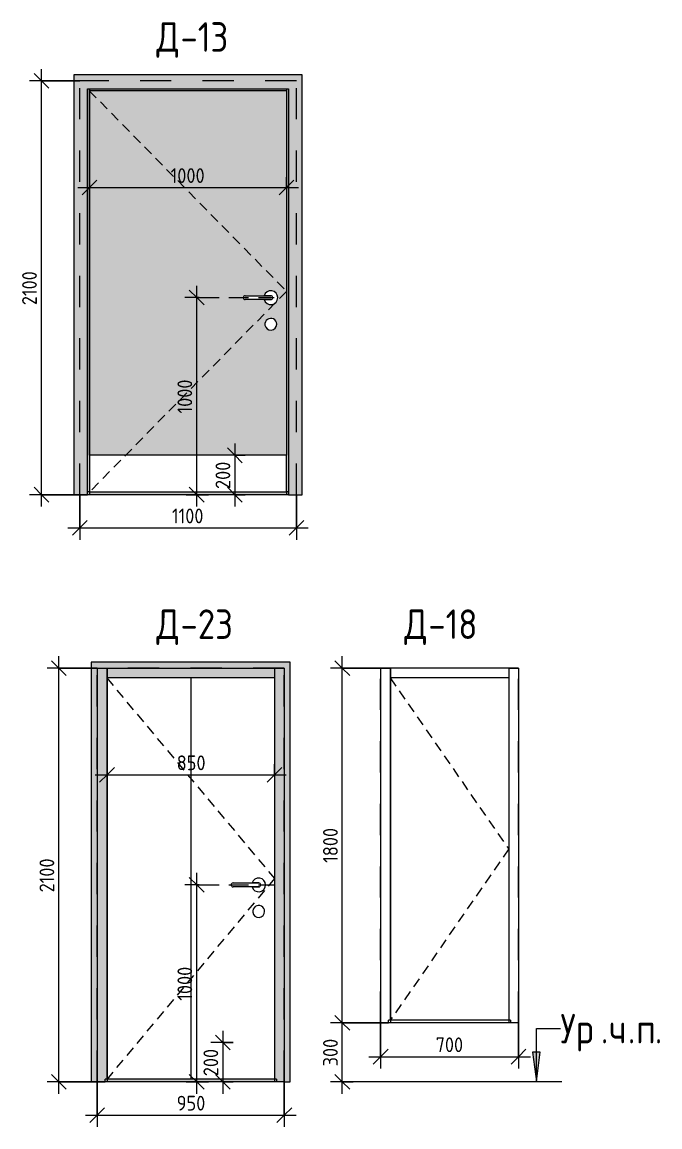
# Model space of a CAD drawing. Header units: millimetres. Extents: x -12093 to 14377, y -395 to 12857.
# Drawn here: x -5619 to -2381, y 7250 to 12857 of the extents above; entities that cross this region are included whole.
import ezdxf

# ---------------------------------------------------------------- set-up
doc = ezdxf.new("R2010")
doc.units = ezdxf.units.MM
for name, pattern in [('200_ШТРИХ__ш1_п0_6_', [80, 50, -30]), ('ADSK_Штрих_ш2 п1', [150, 100, -50]), ('Штрих', [317.5, 158.75, -158.75])]:
    doc.linetypes.add(name, pattern=pattern)
for name, color, linetype, lineweight in [('A-ANNO-DIMS', 7, 'Continuous', 9), ('A-ANNO-DIMS-50', 7, 'Continuous', 9), ('A-DETL', 7, 'Continuous', 9), ('A-DETL-1', 7, 'ADSK_Штрих_ш2 п1', 9), ('A-DOOR', 7, 'Штрих', 9), ('A-DOOR-1', 7, 'Continuous', 9), ('A-DOOR-2', 7, '200_ШТРИХ__ш1_п0_6_', 9), ('A-DOOR-FRAM', 7, 'Continuous', 9), ('G-ANNO-TEXT', 7, 'Continuous', 9)]:
    doc.layers.add(name, color=color, linetype=linetype, lineweight=lineweight)
doc.styles.add('GOST Common', font='GOST_Common.ttf', dxfattribs={"width": 0.9, "height": 150})
doc.styles.add('ISOCPEUR', font='isocpeur.ttf', dxfattribs={"width": 0.9, "height": 75})
doc.dimstyles.new('ISO-1_5', dxfattribs={"dimscale": 304.8, "dimtxt": 74.698588, "dimasz": 0.246063, "dimexe": 0.19685, "dimexo": 0, "dimgap": 0, "dimtad": 1, "dimdec": 0, "dimrnd": 10, "dimzin": 0, "dimdsep": 46, "dimtxsty": 'ISOCPEUR', "dimblk1": 'OBLIQUE', "dimblk2": 'OBLIQUE', "dimsah": 1, "dimcen": 0.09, "dimdle": 0.19685, "dimazin": 0, "dimtfac": 1, "dimtdec": 4, "dimtix": 1, "dimtmove": 0, "dimatfit": 3, "dimfxl": 1, "dimtvp": 1, "dimtolj": 1, "dimtzin": 0, "dimarcsym": 2})

# ---------------------------------------------------------------- blocks, each defined once
blk = doc.blocks.new('Family - ___-32257025-_Двери_ 1 этаж 1-12')
at = {"layer": 'A-DOOR-1'}
h = blk.add_hatch(dxfattribs=at)
h.set_pattern_fill('FP_1', color=256, style=0, pattern_type=2)
h.set_pattern_definition([(90, (-4762.9, 7492.8), (1195, -7e-14), []), (0, (-4763, 7492.8), (0, -3200), [])])
h.paths.add_polyline_path([(-4337.9, 7492.8), (-4337.9, 9528.8), (-5187.9, 9528.8), (-5187.9, 7492.8)])
h.paths.add_polyline_path([(-4415.8, 8313.9), (-4423.3, 8314.3), (-4430.4, 8316.5), (-4437.3, 8321), (-4442, 8325.8), (-4446, 8333.5), (-4447.6, 8339.5), (-4447.6, 8347.6), (-4446, 8354.4), (-4442, 8361.6), (-4437.3, 8366.7), (-4431, 8370.8), (-4423.8, 8373.2), (-4416.3, 8373.8), (-4408.9, 8372.4), (-4402, 8369.2), (-4396.1, 8364.4), (-4391.7, 8358.3), (-4388.9, 8351.3), (-4388.1, 8342.7), (-4388.9, 8336.3), (-4391.6, 8329.4), (-4396, 8323.4), (-4401.7, 8318.6), (-4408.5, 8315.3), (-4413.8, 8314.3)])
h.paths.add_polyline_path([(-4417.4, 8443.8), (-4426.4, 8444.8), (-4434.8, 8448.1), (-4442.1, 8453.5), (-4447.8, 8460.5), (-4451.5, 8468.8), (-4550.5, 8469.1), (-4552.9, 8470.1), (-4555, 8471.7), (-4556.6, 8473.8), (-4557.6, 8476.2), (-4557.9, 8478.8), (-4557.6, 8481.4), (-4556.6, 8483.8), (-4555, 8485.9), (-4552.9, 8487.5), (-4550.5, 8488.5), (-4547.9, 8488.8), (-4451.5, 8488.8), (-4447.8, 8497.1), (-4442.1, 8504.1), (-4434.8, 8509.5), (-4426.4, 8512.8), (-4415.3, 8513.5), (-4408.4, 8512.5), (-4399.3, 8508.3), (-4393, 8503.4), (-4387.5, 8496.1), (-4384.1, 8487.8), (-4382.9, 8478.8), (-4384.1, 8469.8), (-4387.5, 8461.5), (-4393, 8454.2), (-4401.4, 8448.1), (-4410.3, 8444.8), (-4415.3, 8444.1)])
at = {"layer": 'A-DOOR-FRAM'}
for points in [[(-5237.9, 7478.8), (-5237.9, 9578.8), (-4287.9, 9578.8), (-4287.9, 7478.8), (-4257.9, 7478.8), (-4257.9, 9608.8), (-5267.9, 9608.8), (-5267.9, 7478.8)], [(-5237.9, 7478.8), (-5187.9, 7478.8), (-5187.9, 9578.8), (-5237.9, 9578.8), (-5237.9, 7492.8)], [(-4337.9, 9528.8), (-4337.9, 9578.8), (-5187.9, 9578.8), (-5187.9, 9528.8)], [(-4287.9, 7478.8), (-4287.9, 9578.8), (-4337.9, 9578.8), (-4337.9, 7478.8)], [(-5187.9, 7478.8), (-4337.9, 7478.8), (-4337.9, 7492.8), (-5187.9, 7492.8)]]:
    blk.add_hatch(color=256, dxfattribs=at).paths.add_polyline_path(points)
at = {"layer": 'A-DOOR'}
for p, q in [((-4287.9, 9578.8), (-5237.9, 9578.8)), ((-5237.9, 7478.8), (-5237.9, 9578.8)), ((-4287.9, 9578.8), (-5237.9, 9578.8)), ((-5237.9, 7478.8), (-5237.9, 9578.8)), ((-4287.9, 7478.8), (-4287.9, 9578.8)), ((-4287.9, 7478.8), (-4287.9, 9578.8))]:
    blk.add_line(p, q, dxfattribs=at)
at = {"layer": 'A-DOOR-1'}
for p, q in [((-4337.9, 9528.8), (-5187.9, 9528.8)), ((-5187.9, 7492.8), (-5187.9, 9528.8)), ((-4337.9, 9528.8), (-4337.9, 7492.8)), ((-4547.9, 8488.8), (-4417.9, 8488.8)), ((-4417.9, 8468.8), (-4547.9, 8468.8)), ((-4417.9, 8488.8), (-4451.5, 8488.8)), ((-4451.5, 8468.8), (-4417.9, 8468.8)), ((-4337.9, 7492.8), (-5187.9, 7492.8))]:
    blk.add_line(p, q, dxfattribs=at)
for centre, radius, start, end in [((-4547.9, 8478.8), 10, 90, 270), ((-4417.9, 8478.8), 35, 0, 163.3985), ((-4417.9, 8478.8), 35, 196.6015, 0), ((-4417.9, 8478.8), 10, 270, 90), ((-4417.9, 8478.8), 10, 270, 90), ((-4417.9, 8343.8), 30, 0, 188.1699), ((-4417.9, 8343.8), 30, 188.1699, 0)]:
    blk.add_arc(centre, radius, start, end, dxfattribs=at)
at = {"layer": 'A-DOOR-2'}
for p, q in [((-5189.3, 9528.8), (-4337.9, 8510.8)), ((-4337.9, 8510.8), (-5187.9, 7492.8))]:
    blk.add_line(p, q, dxfattribs=at)
at = {"layer": 'A-DOOR-FRAM'}
for p, q in [((-4257.9, 9608.8), (-5267.9, 9608.8)), ((-5267.9, 9608.8), (-5267.9, 7478.8)), ((-4257.9, 7478.8), (-4257.9, 9608.8)), ((-5237.9, 9578.8), (-5187.9, 9578.8)), ((-5237.9, 9578.8), (-5237.9, 7478.8)), ((-5187.9, 9528.8), (-5187.9, 9578.8)), ((-5187.9, 9578.8), (-4337.9, 9578.8)), ((-5187.9, 9578.8), (-5187.9, 7478.8)), ((-4337.9, 9578.8), (-4337.9, 9528.8)), ((-4337.9, 9578.8), (-4287.9, 9578.8)), ((-4337.9, 9578.8), (-4337.9, 7478.8)), ((-4287.9, 9578.8), (-4287.9, 7478.8)), ((-4337.9, 9528.8), (-5187.9, 9528.8)), ((-5267.9, 7478.8), (-5237.9, 7478.8)), ((-5187.9, 7478.8), (-5237.9, 7478.8)), ((-5197.9, 7478.8), (-5197.9, 7492.8)), ((-4327.9, 7492.8), (-5197.9, 7492.8)), ((-4327.9, 7478.8), (-5197.9, 7478.8)), ((-4287.9, 7478.8), (-4337.9, 7478.8)), ((-4327.9, 7492.8), (-4327.9, 7478.8)), ((-4287.9, 7478.8), (-4257.9, 7478.8))]:
    blk.add_line(p, q, dxfattribs=at)
blk = doc.blocks.new('Family - ___-32257072-_Двери_ 1 этаж 1-12')
at = {"layer": 'A-DOOR'}
for p, q in [((-3098.7, 9578.8), (-3798.7, 9578.8)), ((-3798.7, 7778.8), (-3798.7, 9578.8)), ((-3098.7, 9578.8), (-3798.7, 9578.8)), ((-3798.7, 7778.8), (-3798.7, 9578.8)), ((-3098.7, 7778.8), (-3098.7, 9578.8)), ((-3098.7, 7778.8), (-3098.7, 9578.8))]:
    blk.add_line(p, q, dxfattribs=at)
at = {"layer": 'A-DOOR-1'}
for p, q in [((-3148.7, 9528.8), (-3748.7, 9528.8)), ((-3748.7, 7792.8), (-3748.7, 9528.8)), ((-3148.7, 9528.8), (-3148.7, 7792.8)), ((-3148.7, 7792.8), (-3748.7, 7792.8))]:
    blk.add_line(p, q, dxfattribs=at)
at = {"layer": 'A-DOOR-2'}
for p, q in [((-3750.1, 9528.8), (-3148.7, 8660.8)), ((-3148.7, 8660.8), (-3748.7, 7792.8))]:
    blk.add_line(p, q, dxfattribs=at)
at = {"layer": 'A-DOOR-FRAM'}
for p, q in [((-3798.7, 9578.8), (-3748.7, 9578.8)), ((-3798.7, 9578.8), (-3798.7, 7778.8)), ((-3748.7, 9528.8), (-3748.7, 9578.8)), ((-3148.7, 9578.8), (-3748.7, 9578.8)), ((-3748.7, 9578.8), (-3748.7, 7778.8)), ((-3148.7, 9578.8), (-3148.7, 9528.8)), ((-3148.7, 9578.8), (-3098.7, 9578.8)), ((-3148.7, 9578.8), (-3148.7, 7778.8)), ((-3098.7, 9578.8), (-3098.7, 7778.8)), ((-3148.7, 9528.8), (-3748.7, 9528.8)), ((-3748.7, 7778.8), (-3798.7, 7778.8)), ((-3758.7, 7778.8), (-3758.7, 7792.8)), ((-3138.7, 7792.8), (-3758.7, 7792.8)), ((-3138.7, 7778.8), (-3758.7, 7778.8)), ((-3098.7, 7778.8), (-3148.7, 7778.8)), ((-3138.7, 7792.8), (-3138.7, 7778.8))]:
    blk.add_line(p, q, dxfattribs=at)
blk = doc.blocks.new('Family - ___-33394753-_Двери_ 1 этаж 1-12')
at = {"layer": 'A-DOOR-1'}
h = blk.add_hatch(color=256, dxfattribs=at)
h.paths.add_polyline_path([(-5211.6, 10658.8), (-4276.4, 10658.8), (-4276.4, 12508.8), (-5276.4, 12508.8), (-5276.4, 10658.8)])
h.paths.add_polyline_path([(-4354.3, 11293.9), (-4361.8, 11294.3), (-4368.9, 11296.5), (-4375.8, 11301), (-4380.5, 11305.8), (-4384.5, 11313.5), (-4386.1, 11319.5), (-4386.1, 11327.6), (-4384.5, 11334.4), (-4380.5, 11341.6), (-4375.8, 11346.7), (-4369.5, 11350.8), (-4362.3, 11353.2), (-4354.8, 11353.8), (-4347.4, 11352.4), (-4340.5, 11349.2), (-4334.6, 11344.4), (-4330.2, 11338.3), (-4327.4, 11331.3), (-4326.4, 11323.8), (-4327.4, 11316.3), (-4330.1, 11309.4), (-4334.5, 11303.4), (-4340.2, 11298.6), (-4347, 11295.3), (-4352.3, 11294.3)])
h.paths.add_polyline_path([(-4355.9, 11423.8), (-4364.9, 11424.8), (-4373.3, 11428.1), (-4380.6, 11433.5), (-4386.3, 11440.5), (-4390, 11448.8), (-4489, 11449.1), (-4491.4, 11450.1), (-4493.5, 11451.7), (-4495.1, 11453.8), (-4496.1, 11456.2), (-4496.4, 11458.8), (-4496.1, 11461.4), (-4495.1, 11463.8), (-4493.5, 11465.9), (-4491.4, 11467.5), (-4489, 11468.5), (-4486.4, 11468.8), (-4390, 11468.8), (-4386.3, 11477.1), (-4380.6, 11484.1), (-4373.3, 11489.5), (-4364.9, 11492.8), (-4353.8, 11493.5), (-4346.9, 11492.5), (-4338.6, 11488.9), (-4331.5, 11483.4), (-4325.4, 11474.6), (-4322.6, 11467.8), (-4321.4, 11458.8), (-4322.6, 11449.8), (-4326.8, 11440.4), (-4332.5, 11433.5), (-4338.6, 11428.7), (-4346.9, 11425.1), (-4353.8, 11424.1)])
at = {"layer": 'A-DOOR-FRAM'}
for points in [[(-4196.4, 10458.8), (-4196.4, 12588.8), (-5356.4, 12588.8), (-5356.4, 10458.8), (-5286.4, 10458.8), (-5286.4, 12518.8), (-4266.4, 12518.8), (-4266.4, 10458.8)], [(-5286.4, 10458.8), (-5276.4, 10458.8), (-5276.4, 12518.8), (-5286.4, 12518.8), (-5286.4, 10472.8)], [(-5211.6, 12508.8), (-4276.4, 12508.8), (-4276.4, 12518.8), (-5276.4, 12518.8), (-5276.4, 12508.8)], [(-4276.4, 10458.8), (-4266.4, 10458.8), (-4266.4, 12518.8), (-4276.4, 12518.8), (-4276.4, 10472.8)], [(-5211.6, 10458.8), (-4276.4, 10458.8), (-4276.4, 10472.8), (-5276.4, 10472.8), (-5276.4, 10458.8)]]:
    blk.add_hatch(color=256, dxfattribs=at).paths.add_polyline_path(points)
at = {"layer": 'A-DOOR'}
for p, q in [((-4226.4, 12558.8), (-5326.4, 12558.8)), ((-5326.4, 10458.8), (-5326.4, 12558.8)), ((-4226.4, 12558.8), (-5326.4, 12558.8)), ((-5326.4, 10458.8), (-5326.4, 12558.8)), ((-4226.4, 10458.8), (-4226.4, 12558.8)), ((-4226.4, 10458.8), (-4226.4, 12558.8))]:
    blk.add_line(p, q, dxfattribs=at)
at = {"layer": 'A-DOOR-1'}
for p, q in [((-4276.4, 12508.8), (-5276.4, 12508.8)), ((-5276.4, 10658.8), (-5276.4, 12508.8)), ((-4276.4, 12508.8), (-4276.4, 10658.8)), ((-4486.4, 11468.8), (-4356.4, 11468.8)), ((-4356.4, 11448.8), (-4486.4, 11448.8)), ((-4356.4, 11468.8), (-4390, 11468.8)), ((-4390, 11448.8), (-4356.4, 11448.8)), ((-4276.4, 10658.8), (-5276.4, 10658.8)), ((-5276.4, 10658.8), (-5276.4, 10472.8)), ((-4276.4, 10472.8), (-4276.4, 10658.8)), ((-5276.4, 10472.8), (-4276.4, 10472.8))]:
    blk.add_line(p, q, dxfattribs=at)
for centre, radius, start, end in [((-4356.4, 11458.8), 35, 0, 163.3985), ((-4486.4, 11458.8), 10, 90, 270), ((-4356.4, 11458.8), 35, 196.6015, 0), ((-4356.4, 11458.8), 10, 270, 90), ((-4356.4, 11458.8), 10, 270, 90), ((-4356.4, 11323.8), 30, 0, 188.1699), ((-4356.4, 11323.8), 30, 188.1699, 0)]:
    blk.add_arc(centre, radius, start, end, dxfattribs=at)
at = {"layer": 'A-DOOR-2'}
for p, q in [((-5277.8, 12508.8), (-4276.4, 11490.8)), ((-4276.4, 11490.8), (-4329.8, 11436.4)), ((-4333.6, 11432.6), (-5276.4, 10472.8))]:
    blk.add_line(p, q, dxfattribs=at)
at = {"layer": 'A-DOOR-FRAM'}
for p, q in [((-4196.4, 12588.8), (-5356.4, 12588.8)), ((-5356.4, 12588.8), (-5356.4, 10458.8)), ((-4196.4, 10458.8), (-4196.4, 12588.8)), ((-5286.4, 10458.8), (-5286.4, 12518.8)), ((-5286.4, 12518.8), (-4266.4, 12518.8)), ((-5276.4, 12508.8), (-5276.4, 12518.8)), ((-5276.4, 12518.8), (-5276.4, 10658.8)), ((-4276.4, 12508.8), (-5276.4, 12508.8)), ((-4276.4, 12518.8), (-4276.4, 12508.8)), ((-4276.4, 12518.8), (-4276.4, 10658.8)), ((-4266.4, 12518.8), (-4266.4, 10458.8)), ((-5356.4, 10458.8), (-5286.4, 10458.8)), ((-5276.4, 10472.8), (-5286.4, 10472.8)), ((-5276.4, 10458.8), (-5286.4, 10458.8)), ((-4266.4, 10458.8), (-5286.4, 10458.8)), ((-5276.4, 10472.8), (-5276.4, 10458.8)), ((-4276.4, 10472.8), (-4276.4, 10458.8)), ((-4266.4, 10472.8), (-4276.4, 10472.8)), ((-4266.4, 10458.8), (-4276.4, 10458.8)), ((-4266.4, 10458.8), (-4196.4, 10458.8))]:
    blk.add_line(p, q, dxfattribs=at)
blk = doc.blocks.new('DIMBLOCK1-_Двери_ 1 этаж 1-12')
at = {"layer": 'A-ANNO-DIMS-50'}
for p, q in [((-5237.9, 7478.8), (-5237.9, 7250.5)), ((-5237.9, 7310.5), (-5237.9, 7478.8)), ((-4287.9, 7478.8), (-4287.9, 7250.5)), ((-4287.9, 7310.5), (-4287.9, 7478.8)), ((-5297.9, 7310.5), (-4227.9, 7310.5))]:
    blk.add_line(p, q, dxfattribs=at)
at = {"layer": 'A-ANNO-DIMS-50', "lineweight": 20}
for p, q in [((-5237.9, 7310.5), (-5200.4, 7348)), ((-4287.9, 7310.5), (-4250.4, 7348)), ((-5237.9, 7310.5), (-5275.4, 7273)), ((-4287.9, 7310.5), (-4325.4, 7273))]:
    blk.add_line(p, q, dxfattribs=at)
at = {"layer": 'A-ANNO-DIMS-50', "color": 0, "insert": (-4834, 7408.4), "char_height": 75, "width": 170.658, "attachment_point": 1, "line_spacing_factor": 1.149209, "style": 'ISOCPEUR'}
blk.add_mtext('950', dxfattribs=at)
blk = doc.blocks.new('_Oblique')
at = {"color": 0, "linetype": 'ByBlock', "lineweight": -2}
blk.add_line((-0.5, -0.5), (0.5, 0.5), dxfattribs=at)
blk = doc.blocks.new('DIMBLOCK2-_Двери_ 1 этаж 1-12')
at = {"layer": 'A-ANNO-DIMS-50', "lineweight": 20}
for p, q in [((-5432.5, 9578.8), (-5470, 9616.3)), ((-5432.5, 9578.8), (-5395, 9541.3)), ((-5432.5, 7478.8), (-5470, 7516.3)), ((-5432.5, 7478.8), (-5395, 7441.3))]:
    blk.add_line(p, q, dxfattribs=at)
at = {"layer": 'A-ANNO-DIMS-50'}
for p, q in [((-5432.5, 7418.8), (-5432.5, 9638.8)), ((-5237.9, 9578.8), (-5492.5, 9578.8)), ((-5432.5, 9578.8), (-5237.9, 9578.8)), ((-5197.9, 7478.8), (-5492.5, 7478.8)), ((-5432.5, 7478.8), (-5197.9, 7478.8))]:
    blk.add_line(p, q, dxfattribs=at)
at = {"layer": 'A-ANNO-DIMS-50', "color": 0, "insert": (-5530.5, 8440.5), "char_height": 75, "width": 212.029, "attachment_point": 1, "rotation": 90, "line_spacing_factor": 1.149209, "style": 'ISOCPEUR'}
blk.add_mtext('2100', dxfattribs=at)
blk = doc.blocks.new('DIMBLOCK3-_Двери_ 1 этаж 1-12')
at = {"layer": 'A-ANNO-DIMS-50'}
for p, q in [((-4600.3, 7738.8), (-4600.3, 7418.8)), ((-4547.2, 7678.8), (-4660.3, 7678.8)), ((-4600.3, 7678.8), (-4547.2, 7678.8)), ((-4547.2, 7478.8), (-4660.3, 7478.8)), ((-4600.3, 7478.8), (-4547.2, 7478.8))]:
    blk.add_line(p, q, dxfattribs=at)
at = {"layer": 'A-ANNO-DIMS-50', "lineweight": 20}
for p, q in [((-4600.3, 7678.8), (-4637.8, 7716.3)), ((-4600.3, 7678.8), (-4562.8, 7641.3)), ((-4600.3, 7478.8), (-4637.8, 7516.3)), ((-4600.3, 7478.8), (-4562.8, 7441.3))]:
    blk.add_line(p, q, dxfattribs=at)
at = {"layer": 'A-ANNO-DIMS-50', "color": 0, "insert": (-4698.3, 7507.7), "char_height": 75, "width": 170.658, "attachment_point": 1, "rotation": 90, "line_spacing_factor": 1.149209, "style": 'ISOCPEUR'}
blk.add_mtext('200', dxfattribs=at)
blk = doc.blocks.new('DIMBLOCK26-_Двери_ 1 этаж 1-12')
at = {"layer": 'A-ANNO-DIMS-50'}
for p, q in [((-3798.7, 7778.8), (-3798.7, 7546.8)), ((-3798.7, 7606.8), (-3798.7, 7778.8)), ((-3098.7, 7778.8), (-3098.7, 7546.8)), ((-3098.7, 7606.8), (-3098.7, 7778.8)), ((-3858.7, 7606.8), (-3038.7, 7606.8))]:
    blk.add_line(p, q, dxfattribs=at)
at = {"layer": 'A-ANNO-DIMS-50', "lineweight": 20}
for p, q in [((-3798.7, 7606.8), (-3761.2, 7644.3)), ((-3098.7, 7606.8), (-3061.2, 7644.3)), ((-3798.7, 7606.8), (-3836.2, 7569.3)), ((-3098.7, 7606.8), (-3136.2, 7569.3))]:
    blk.add_line(p, q, dxfattribs=at)
at = {"layer": 'A-ANNO-DIMS-50', "color": 0, "insert": (-3519.8, 7704.8), "char_height": 75, "width": 170.658, "attachment_point": 1, "line_spacing_factor": 1.149209, "style": 'ISOCPEUR'}
blk.add_mtext('700', dxfattribs=at)
blk = doc.blocks.new('DIMBLOCK27-_Двери_ 1 этаж 1-12')
at = {"layer": 'A-ANNO-DIMS-50', "lineweight": 20}
for p, q in [((-3993.2, 7778.8), (-4030.7, 7816.3)), ((-3993.2, 7778.8), (-3955.7, 7741.3)), ((-3993.2, 7478.8), (-4030.7, 7516.3)), ((-3993.2, 7478.8), (-3955.7, 7441.3))]:
    blk.add_line(p, q, dxfattribs=at)
at = {"layer": 'A-ANNO-DIMS-50'}
for p, q in [((-3758.7, 7778.8), (-4053.2, 7778.8)), ((-3993.2, 7418.8), (-3993.2, 7778.8)), ((-3993.2, 7778.8), (-3758.7, 7778.8)), ((-3938.1, 7478.8), (-4053.2, 7478.8)), ((-3993.2, 7478.8), (-3938.1, 7478.8))]:
    blk.add_line(p, q, dxfattribs=at)
at = {"layer": 'A-ANNO-DIMS-50', "color": 0, "insert": (-4091.2, 7557.7), "char_height": 75, "width": 170.658, "attachment_point": 1, "rotation": 90, "line_spacing_factor": 1.149209, "style": 'ISOCPEUR'}
blk.add_mtext('300', dxfattribs=at)
blk = doc.blocks.new('DIMBLOCK28-_Двери_ 1 этаж 1-12')
at = {"layer": 'A-ANNO-DIMS-50', "lineweight": 20}
for p, q in [((-3993.2, 9578.8), (-4030.7, 9616.3)), ((-3993.2, 9578.8), (-3955.7, 9541.3)), ((-3993.2, 7778.8), (-4030.7, 7816.3)), ((-3993.2, 7778.8), (-3955.7, 7741.3))]:
    blk.add_line(p, q, dxfattribs=at)
at = {"layer": 'A-ANNO-DIMS-50'}
for p, q in [((-3993.2, 7778.8), (-3993.2, 9638.8)), ((-3798.7, 9578.8), (-4053.2, 9578.8)), ((-3993.2, 9578.8), (-3798.7, 9578.8)), ((-3758.7, 7778.8), (-4053.2, 7778.8)), ((-3993.2, 7778.8), (-3758.7, 7778.8))]:
    blk.add_line(p, q, dxfattribs=at)
at = {"layer": 'A-ANNO-DIMS-50', "color": 0, "insert": (-4091.2, 8590.5), "char_height": 75, "width": 212.029, "attachment_point": 1, "rotation": 90, "line_spacing_factor": 1.149209, "style": 'ISOCPEUR'}
blk.add_mtext('1800', dxfattribs=at)
blk = doc.blocks.new('DIMBLOCK38-_Двери_ 1 этаж 1-12')
at = {"layer": 'A-ANNO-DIMS-50'}
for p, q in [((-4732.5, 7418.8), (-4732.5, 8539.2)), ((-4719.3, 8479.2), (-4792.5, 8479.2)), ((-4732.5, 8479.2), (-4719.3, 8479.2)), ((-4785.5, 7478.8), (-4672.5, 7478.8)), ((-4732.5, 7478.8), (-4785.5, 7478.8))]:
    blk.add_line(p, q, dxfattribs=at)
at = {"layer": 'A-ANNO-DIMS-50', "lineweight": 20}
for p, q in [((-4732.5, 8479.2), (-4770, 8516.7)), ((-4732.5, 8479.2), (-4695, 8441.7)), ((-4732.5, 7478.8), (-4770, 7516.3)), ((-4732.5, 7478.8), (-4695, 7441.3))]:
    blk.add_line(p, q, dxfattribs=at)
at = {"layer": 'A-ANNO-DIMS-50', "color": 0, "insert": (-4830.4, 7890.7), "char_height": 75, "width": 212.029, "attachment_point": 1, "rotation": 90, "line_spacing_factor": 1.149209, "style": 'ISOCPEUR'}
blk.add_mtext('1000', dxfattribs=at)
blk = doc.blocks.new('DIMBLOCK55-_Двери_ 1 этаж 1-12')
at = {"layer": 'A-ANNO-DIMS-50'}
for p, q in [((-5187.9, 9090.6), (-5187.9, 8977.6)), ((-5187.9, 9037.6), (-5187.9, 9090.6)), ((-4337.9, 9090.6), (-4337.9, 8977.6)), ((-4337.9, 9037.6), (-4337.9, 9090.6)), ((-5247.9, 9037.6), (-4277.9, 9037.6))]:
    blk.add_line(p, q, dxfattribs=at)
at = {"layer": 'A-ANNO-DIMS-50', "lineweight": 20}
for p, q in [((-5187.9, 9037.6), (-5225.4, 9000.1)), ((-5187.9, 9037.6), (-5150.4, 9075.1)), ((-4337.9, 9037.6), (-4375.4, 9000.1)), ((-4337.9, 9037.6), (-4300.4, 9075.1))]:
    blk.add_line(p, q, dxfattribs=at)
at = {"layer": 'A-ANNO-DIMS-50', "color": 0, "insert": (-4834, 9135.6), "char_height": 75, "width": 170.658, "attachment_point": 1, "line_spacing_factor": 1.149209, "style": 'ISOCPEUR'}
blk.add_mtext('850', dxfattribs=at)
blk = doc.blocks.new('DIMBLOCK56-_Двери_ 1 этаж 1-12')
at = {"layer": 'A-ANNO-DIMS-50'}
for p, q in [((-5326.4, 10458.8), (-5326.4, 10230.5)), ((-5326.4, 10290.5), (-5326.4, 10458.8)), ((-4226.4, 10458.8), (-4226.4, 10230.5)), ((-4226.4, 10290.5), (-4226.4, 10458.8)), ((-5386.4, 10290.5), (-4166.4, 10290.5))]:
    blk.add_line(p, q, dxfattribs=at)
at = {"layer": 'A-ANNO-DIMS-50', "lineweight": 20}
for p, q in [((-5326.4, 10290.5), (-5288.9, 10328)), ((-4226.4, 10290.5), (-4188.9, 10328)), ((-5326.4, 10290.5), (-5363.9, 10253)), ((-4226.4, 10290.5), (-4263.9, 10253))]:
    blk.add_line(p, q, dxfattribs=at)
at = {"layer": 'A-ANNO-DIMS-50', "color": 0, "insert": (-4858.3, 10388.4), "char_height": 75, "width": 196.515, "attachment_point": 1, "line_spacing_factor": 1.149209, "style": 'ISOCPEUR'}
blk.add_mtext('1100', dxfattribs=at)
blk = doc.blocks.new('DIMBLOCK57-_Двери_ 1 этаж 1-12')
at = {"layer": 'A-ANNO-DIMS-50'}
for p, q in [((-5521, 10398.8), (-5521, 12618.8)), ((-5326.4, 12558.8), (-5581, 12558.8)), ((-5521, 12558.8), (-5326.4, 12558.8)), ((-5286.4, 10458.8), (-5581, 10458.8)), ((-5521, 10458.8), (-5286.4, 10458.8))]:
    blk.add_line(p, q, dxfattribs=at)
at = {"layer": 'A-ANNO-DIMS-50', "lineweight": 20}
for p, q in [((-5521, 12558.8), (-5558.5, 12596.3)), ((-5521, 12558.8), (-5483.5, 12521.3)), ((-5521, 10458.8), (-5558.5, 10496.3)), ((-5521, 10458.8), (-5483.5, 10421.3))]:
    blk.add_line(p, q, dxfattribs=at)
at = {"layer": 'A-ANNO-DIMS-50', "color": 0, "insert": (-5619, 11420.5), "char_height": 75, "width": 212.029, "attachment_point": 1, "rotation": 90, "line_spacing_factor": 1.149209, "style": 'ISOCPEUR'}
blk.add_mtext('2100', dxfattribs=at)
blk = doc.blocks.new('DIMBLOCK58-_Двери_ 1 этаж 1-12')
at = {"layer": 'A-ANNO-DIMS-50'}
for p, q in [((-4538.8, 10718.8), (-4538.8, 10398.8)), ((-4485.7, 10658.8), (-4598.8, 10658.8)), ((-4538.8, 10658.8), (-4485.7, 10658.8)), ((-4485.7, 10458.8), (-4598.8, 10458.8)), ((-4538.8, 10458.8), (-4485.7, 10458.8))]:
    blk.add_line(p, q, dxfattribs=at)
at = {"layer": 'A-ANNO-DIMS-50', "lineweight": 20}
for p, q in [((-4538.8, 10658.8), (-4576.3, 10696.3)), ((-4538.8, 10658.8), (-4501.3, 10621.3)), ((-4538.8, 10458.8), (-4576.3, 10496.3)), ((-4538.8, 10458.8), (-4501.3, 10421.3))]:
    blk.add_line(p, q, dxfattribs=at)
at = {"layer": 'A-ANNO-DIMS-50', "color": 0, "insert": (-4636.8, 10487.7), "char_height": 75, "width": 170.658, "attachment_point": 1, "rotation": 90, "line_spacing_factor": 1.149209, "style": 'ISOCPEUR'}
blk.add_mtext('200', dxfattribs=at)
blk = doc.blocks.new('DIMBLOCK59-_Двери_ 1 этаж 1-12')
at = {"layer": 'A-ANNO-DIMS-50', "lineweight": 20}
for p, q in [((-4732.5, 11459.2), (-4770, 11496.7)), ((-4732.5, 11459.2), (-4695, 11421.7)), ((-4732.5, 10458.8), (-4770, 10496.3)), ((-4732.5, 10458.8), (-4695, 10421.3))]:
    blk.add_line(p, q, dxfattribs=at)
at = {"layer": 'A-ANNO-DIMS-50'}
for p, q in [((-4732.5, 10398.8), (-4732.5, 11519.2)), ((-4719.3, 11459.2), (-4792.5, 11459.2)), ((-4732.5, 11459.2), (-4719.3, 11459.2)), ((-4785.5, 10458.8), (-4672.5, 10458.8)), ((-4732.5, 10458.8), (-4785.5, 10458.8))]:
    blk.add_line(p, q, dxfattribs=at)
at = {"layer": 'A-ANNO-DIMS-50', "color": 0, "insert": (-4830.4, 10870.7), "char_height": 75, "width": 212.029, "attachment_point": 1, "rotation": 90, "line_spacing_factor": 1.149209, "style": 'ISOCPEUR'}
blk.add_mtext('1000', dxfattribs=at)
blk = doc.blocks.new('DIMBLOCK60-_Двери_ 1 этаж 1-12')
at = {"layer": 'A-ANNO-DIMS-50'}
for p, q in [((-5276.4, 12070.6), (-5276.4, 11957.6)), ((-5276.4, 12017.6), (-5276.4, 12070.6)), ((-4276.4, 12070.6), (-4276.4, 11957.6)), ((-4276.4, 12017.6), (-4276.4, 12070.6)), ((-5336.4, 12017.6), (-4216.4, 12017.6))]:
    blk.add_line(p, q, dxfattribs=at)
at = {"layer": 'A-ANNO-DIMS-50', "lineweight": 20}
for p, q in [((-5276.4, 12017.6), (-5238.9, 12055.1)), ((-4276.4, 12017.6), (-4238.9, 12055.1)), ((-5276.4, 12017.6), (-5313.9, 11980.1)), ((-4276.4, 12017.6), (-4313.9, 11980.1))]:
    blk.add_line(p, q, dxfattribs=at)
at = {"layer": 'A-ANNO-DIMS-50', "color": 0, "insert": (-4864.8, 12115.6), "char_height": 75, "width": 212.029, "attachment_point": 1, "line_spacing_factor": 1.149209, "style": 'ISOCPEUR'}
blk.add_mtext('1000', dxfattribs=at)

msp = doc.modelspace()

# ---------------------------------------------------------------- hatches: boundary and pattern name
at = {"layer": 'G-ANNO-TEXT'}
msp.add_hatch(color=256, dxfattribs=at).paths.add_polyline_path([(-3008.2, 7480.4), (-2988.5, 7630.4), (-3028, 7630.4)])

# ---------------------------------------------------------------- linework, layer by layer
at = {"layer": 'A-DETL'}
msp.add_line((-2878.1, 7478.8), (-3938.1, 7478.8), dxfattribs=at)
at = {"layer": 'A-DETL-1'}
for p, q in [((-4719.3, 11459.2), (-4339.3, 11459.2)), ((-4719.3, 8479.2), (-4339.3, 8479.2))]:
    msp.add_line(p, q, dxfattribs=at)
at = {"layer": 'G-ANNO-TEXT'}
for p, q in [((-3008.2, 7749.1), (-2886.1, 7749.1)), ((-3008.2, 7480.4), (-3008.2, 7749.1)), ((-2988.5, 7630.4), (-3028, 7630.4)), ((-3028, 7630.4), (-3008.2, 7480.4)), ((-3008.2, 7480.4), (-2988.5, 7630.4))]:
    msp.add_line(p, q, dxfattribs=at)

# ---------------------------------------------------------------- block references
at = {"layer": 'A-DOOR-1'}
for name in ['Family - ___-33394753-_Двери_ 1 этаж 1-12', 'Family - ___-32257025-_Двери_ 1 этаж 1-12', 'Family - ___-32257072-_Двери_ 1 этаж 1-12']:
    msp.add_blockref(name, (0, 0), dxfattribs=at)

# ---------------------------------------------------------------- texts
at = {"layer": 'G-ANNO-TEXT', "char_height": 150, "attachment_point": 1, "style": 'GOST Common'}
for s, insert, width in [('\\fGOST Common|b0|i0|c204|p34|;\\W.9;Д', (-4936.9, 12856.6), 147.911), ('-13', (-4814.8, 12856.6), 321.076), ('\\fGOST Common|b0|i0|c204|p34|;\\W.9;Д', (-4936.9, 9876.6), 147.911), ('-23', (-4814.8, 9876.6), 349.937), ('\\fGOST Common|b0|i0|c204|p34|;\\W.9;Д', (-3678.6, 9876.6), 147.911), ('-18', (-3556.5, 9876.6), 317.468), ('Ур', (-2886.1, 7824.1), 248.924), ('\\fGOST Common|b0|i0|c204|p34|;\\W.9;ч', (-2639.1, 7824.1), 115.443), ('\\fGOST Common|b0|i0|c204|p34|;\\W.9;п', (-2502.1, 7824.1), 115.443), ('\\fGOST Common|b0|i0|c204|p34|;\\W.9;.', (-2680.7, 7824.1), 50.506), ('\\fGOST Common|b0|i0|c204|p34|;\\W.9;.', (-2543.8, 7824.1), 50.506), ('\\fGOST Common|b0|i0|c204|p34|;\\W.9;.', (-2406.9, 7824.1), 50.506)]:
    msp.add_mtext(s, dxfattribs=dict(at, insert=insert, width=width))

# ---------------------------------------------------------------- dimensions: what is measured, and where the dimension line sits
at = {"layer": 'A-ANNO-DIMS'}
for base, p1, p2, override, picture, middle in [((-5521, 12558.8), (-5286.4, 10458.8), (-5326.4, 12558.8), {"dimpost": '<>', "dimfxl": 2100.380918}, 'DIMBLOCK57-_Двери_ 1 этаж 1-12', (-5558.5, 11508.8)), ((-4732.5, 11459.2), (-4785.5, 10458.8), (-4719.3, 11459.2), {"dimpost": '<>', "dimfxl": 1002.604449}, 'DIMBLOCK59-_Двери_ 1 этаж 1-12', (-4770, 10959)), ((-4538.8, 10458.8), (-4485.7, 10658.8), (-4485.7, 10458.8), {"dimpost": '<>', "dimfxl": 200}, 'DIMBLOCK58-_Двери_ 1 этаж 1-12', (-4576.3, 10558.8)), ((-5432.5, 9578.8), (-5197.9, 7478.8), (-5237.9, 9578.8), {"dimpost": '<>', "dimfxl": 2100.380918}, 'DIMBLOCK2-_Двери_ 1 этаж 1-12', (-5470, 8528.8)), ((-3993.2, 9578.8), (-3758.7, 7778.8), (-3798.7, 9578.8), {"dimpost": '<>', "dimfxl": 1800.44439}, 'DIMBLOCK28-_Двери_ 1 этаж 1-12', (-4030.7, 8678.8)), ((-4732.5, 8479.2), (-4785.5, 7478.8), (-4719.3, 8479.2), {"dimpost": '<>', "dimfxl": 1002.604449}, 'DIMBLOCK38-_Двери_ 1 этаж 1-12', (-4770, 7979)), ((-3993.2, 7778.8), (-3938.1, 7478.8), (-3758.7, 7778.8), {"dimpost": '<>', "dimfxl": 349.559041}, 'DIMBLOCK27-_Двери_ 1 этаж 1-12', (-4030.7, 7628.8)), ((-4600.3, 7478.8), (-4547.2, 7678.8), (-4547.2, 7478.8), {"dimpost": '<>', "dimfxl": 200}, 'DIMBLOCK3-_Двери_ 1 этаж 1-12', (-4637.8, 7578.8))]:
    dim = msp.add_linear_dim(base=base, p1=p1, p2=p2, angle=90, dimstyle='ISO-1_5', override=override, dxfattribs=at)
    dim.commit()
    dim.dimension.update_dxf_attribs({"geometry": picture, "text_midpoint": middle})
for base, p1, p2, override, picture, middle in [((-4276.4, 12017.6), (-5276.4, 12070.6), (-4276.4, 12070.6), {"dimpost": '<>', "dimfxl": 1000}, 'DIMBLOCK60-_Двери_ 1 этаж 1-12', (-4776.4, 12055.1)), ((-4226.4, 10290.5), (-5326.4, 10458.8), (-4226.4, 10458.8), {"dimpost": '<>', "dimfxl": 1100}, 'DIMBLOCK56-_Двери_ 1 этаж 1-12', (-4776.4, 10328)), ((-4337.9, 9037.6), (-5187.9, 9090.6), (-4337.9, 9090.6), {"dimpost": '<>', "dimfxl": 850}, 'DIMBLOCK55-_Двери_ 1 этаж 1-12', (-4762.9, 9075.1)), ((-3098.7, 7606.8), (-3798.7, 7778.8), (-3098.7, 7778.8), {"dimpost": '<>', "dimfxl": 700}, 'DIMBLOCK26-_Двери_ 1 этаж 1-12', (-3448.7, 7644.3)), ((-4287.9, 7310.5), (-5237.9, 7478.8), (-4287.9, 7478.8), {"dimpost": '<>', "dimfxl": 950}, 'DIMBLOCK1-_Двери_ 1 этаж 1-12', (-4762.9, 7348))]:
    dim = msp.add_linear_dim(base=base, p1=p1, p2=p2, dimstyle='ISO-1_5', override=override, dxfattribs=at)
    dim.commit()
    dim.dimension.update_dxf_attribs({"geometry": picture, "text_midpoint": middle})

doc.saveas('drawing.dxf')
